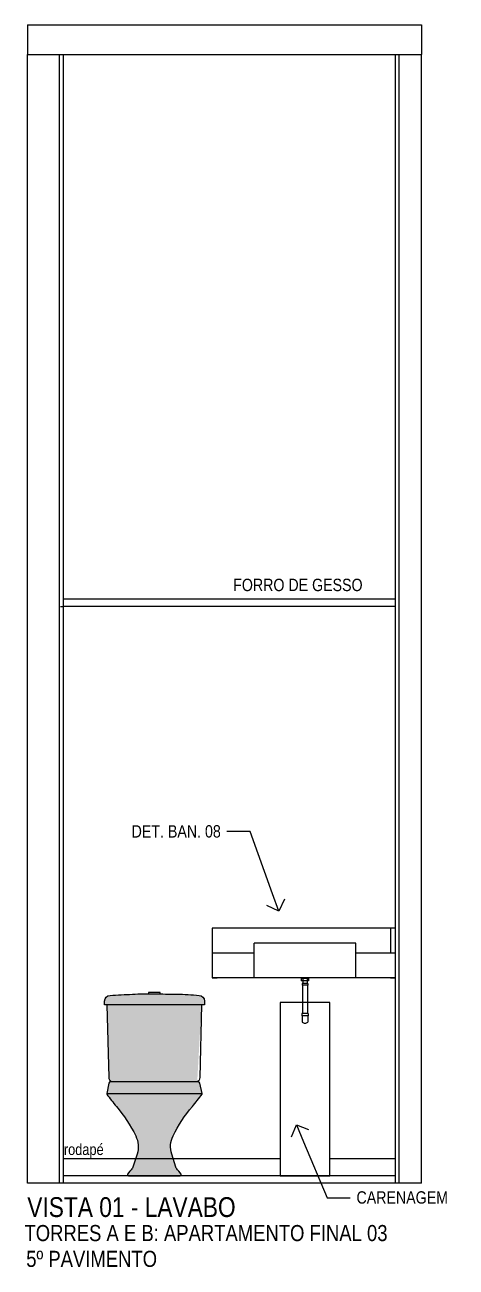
# Model space of a CAD drawing. Header units: metres. Extents: x 3 to 168, y -142 to 28.
# Drawn here: x 61.52 to 63.26, y -86.73 to -81.71 of the extents above; entities that cross this region are included whole.
import ezdxf
from ezdxf import colors
from ezdxf.entities.mleader import LeaderData, LeaderLine
from ezdxf.math import Vec2, Vec3

# ---------------------------------------------------------------- set-up
doc = ezdxf.new("R2010")
doc.units = ezdxf.units.M
doc.linetypes.add('DASHDOT', pattern=[1, 0.5, -0.25, 0, -0.25])
for name, color, linetype in [('ARQ-ALV ACAB', 4, 'Continuous'), ('ARQ-ALV OSSO', 5, 'Continuous'), ('ARQ-AUX1', 1, 'Continuous'), ('ARQ-AUX2', 2, 'Continuous'), ('ARQ-CERÂMICA', 7, 'Continuous'), ('ARQ-SIM', 1, 'Continuous'), ('ARQ-TXT', 2, 'Continuous')]:
    doc.layers.add(name, color=color, linetype=linetype)
doc.styles.add('Adesa', font='ARIALN.TTF')

# ---------------------------------------------------------------- blocks, each defined once
blk = doc.blocks.new('_Open90')
at = {"color": 0, "linetype": 'ByBlock', "lineweight": -2}
for p, q in [((0, 0), (-1, 0)), ((-0.5, 0.5), (0, 0)), ((0, 0), (-0.5, -0.5))]:
    blk.add_line(p, q, dxfattribs=at)
blk = doc.blocks.new('CP929_e')
h = blk.add_hatch(color=255)
h.dxf.hatch_style = 1
edge = h.paths.add_edge_path()
edge.add_line((-0.2008, 0.6911), (0.2008, 0.6911))
edge.add_line((0.2008, 0.6911), (0.2007, 0.706))
edge.add_arc((0.1775, 0.7059), 0.0232, 0.3738, 87.2297)
edge.add_arc((0.8026, 13.6236), 12.9097, 266.83094, 267.22967, ccw=False)
edge.add_arc((0.0251, -0.4194), 1.1548, 86.8309, 91.2023)
edge.add_arc((-0.2136, 10.9563), 10.2234, 270.68894, 271.20233, ccw=False)
edge.add_arc((-0.0771, -0.395), 1.1287, 90.6889, 95.2506)
edge.add_arc((-0.1791, 0.7056), 0.0234, 93.3635, 179.0318)
edge.add_line((-0.2025, 0.706), (-0.2026, 0.6928))
edge.add_line((-0.2026, 0.6928), (-0.2026, 0.6911))
edge.add_line((-0.2026, 0.6911), (-0.2008, 0.6911))
h = blk.add_hatch(color=255)
h.dxf.hatch_style = 1
h.paths.add_polyline_path([(0.19, 0.6911), (-0.19, 0.6911), (-0.183, 0.3966, 0.27163), (-0.1728, 0.38), (0.1728, 0.38, 0.27163), (0.183, 0.3966)])
edge = h.paths.add_edge_path()
edge.add_arc((0.1762, 0.3722), 0.0079, 11.5874, 90, ccw=False)
edge.add_line((0.1839, 0.3737), (0.1925, 0.3322))
edge.add_arc((0.19, 0.3317), 0.00247, -35.4858, 11.5874, ccw=False)
edge.add_arc((-0.451, 0.7887), 0.7897, 319.8958, 324.5139, ccw=False)
edge.add_arc((0.6061, -0.1016), 0.5923, 139.8961, 153.6351)
edge.add_arc((0.1638, 0.1176), 0.0987, 153.6351, 197.8396)
edge.add_line((0.0699, 0.0874), (0.0868, 0.0348))
edge.add_arc((0.1103, 0.0423), 0.0247, 197.8405, 235.7698)
edge.add_arc((0.0909, 0.0138), 0.00987, 34.0222, 55.7689, ccw=False)
edge.add_line((0.099, 0.0193), (0.1079, 0.0062))
edge.add_arc((0.1046, 0.0039), 0.00395, -90, 34.0313, ccw=False)
edge.add_line((0.1046, 0), (-0.1046, 0))
edge.add_arc((-0.1046, 0.0039), 0.00395, 145.9687, 270, ccw=False)
edge.add_line((-0.1079, 0.0062), (-0.099, 0.0193))
edge.add_arc((-0.0909, 0.0138), 0.00987, 124.2289, 145.9756, ccw=False)
edge.add_arc((-0.1103, 0.0423), 0.0247, 304.2311, 342.1604)
edge.add_line((-0.0868, 0.0348), (-0.0699, 0.0874))
edge.add_arc((-0.1638, 0.1176), 0.0987, 342.1604, 386.365)
edge.add_arc((-0.6061, -0.1016), 0.5923, 26.365, 40.1039)
edge.add_arc((0.451, 0.7887), 0.7897, 215.4858, 220.1038, ccw=False)
edge.add_arc((-0.19, 0.3317), 0.00247, 168.4116, 215.4849, ccw=False)
edge.add_line((-0.1925, 0.3322), (-0.1839, 0.3737))
edge.add_arc((-0.1762, 0.3722), 0.0079, 90, 168.4126, ccw=False)
edge.add_line((-0.1762, 0.38), (0.1762, 0.38))
edge = h.paths.add_edge_path()
edge.add_line((-0.19, 0.6911), (-0.183, 0.3966))
edge.add_arc((-0.1638, 0.3971), 0.0192, 181.3139, 242.1536)
edge = h.paths.add_edge_path()
edge.add_arc((-0.0018, -1.831), 2.5662, 89.9609, 93.9727)
edge.add_arc((-0.1782, 0.7056), 0.0234, 93.3635, 179.0318)
edge.add_line((-0.2016, 0.706), (-0.2017, 0.6928))
edge.add_arc((-0.1999, 0.6928), 0.00174, 180.2855, 270.6496)
edge.add_line((-0.1999, 0.6911), (-0.1971, 0.6911))
edge.add_line((-0.1971, 0.6911), (0.1971, 0.6911))
edge.add_line((0.1971, 0.6911), (0.1999, 0.6911))
edge.add_arc((0.1999, 0.6928), 0.00174, 269.3504, 359.7145)
edge.add_line((0.2017, 0.6928), (0.2016, 0.706))
edge.add_arc((0.1782, 0.7056), 0.0234, 0.9676, 86.6359)
edge.add_arc((0.0018, -1.8311), 2.5662, 86.0273, 90.0392)
for points in [[(-0.2008, 0.6911), (0.2008, 0.6911), (0.2007, 0.706, 0.398231), (0.1787, 0.729, -0.00174), (0.0889, 0.7337, 0.019076), (0.0009, 0.7352, -0.00224), (-0.0907, 0.7337, 0.019907), (-0.1804, 0.729, 0.39224), (-0.2025, 0.706), (-0.2026, 0.6928), (-0.2026, 0.6911)], [(0.1762, 0.38, -0.356146), (0.1839, 0.3737), (0.1925, 0.3322, -0.208334), (0.1921, 0.3302, -0.020153), (0.1531, 0.2799, 0.060019), (0.0754, 0.1614, 0.195307), (0.0699, 0.0874), (0.0868, 0.0348, 0.167025), (0.0964, 0.0219, -0.095174), (0.099, 0.0193), (0.1079, 0.0062, -0.601047), (0.1046, 0), (-0.1046, 0, -0.601047), (-0.1079, 0.0062), (-0.099, 0.0193, -0.095174), (-0.0964, 0.0219, 0.167025), (-0.0868, 0.0348), (-0.0699, 0.0874, 0.195307), (-0.0754, 0.1614, 0.060019), (-0.1531, 0.2799, -0.020153), (-0.1921, 0.3302, -0.208334), (-0.1925, 0.3322), (-0.1839, 0.3737, -0.356146), (-0.1762, 0.38)]]:
    blk.add_lwpolyline(points, format="xyb", close=True)
at = {"ltscale": 0.016708}
blk.add_lwpolyline([(-0.0237, 0.7353), (-0.0237, 0.7386, -0.407176), (-0.0218, 0.7406, -0.006022), (0, 0.7409, -0.006022), (0.0218, 0.7406, -0.407176), (0.0237, 0.7386), (0.0237, 0.7352)], format="xyb", dxfattribs=at)
for points in [[(-0.19, 0.6911), (-0.183, 0.3966, 0.27188), (-0.1728, 0.38)], [(0.1728, 0.38, 0.27188), (0.183, 0.3966), (0.19, 0.6911)]]:
    blk.add_lwpolyline(points, format="xyb")
for points in [[(-0.19, 0.6911), (0.19, 0.6911)], [(-0.19, 0.3317), (0.19, 0.3317)]]:
    blk.add_lwpolyline(points)
at = {"linetype": 'DASHDOT', "ltscale": 6.24726e-05}
blk.add_lwpolyline([(0.0866, 0.1829), (0.0866, 0.1829)], dxfattribs=at)
blk = doc.blocks.new('AREAS MOLHADAS')
at = {"layer": 'ARQ-ALV ACAB'}
for p, q in [((61.6772, -86.3923), (61.6772, -81.8323)), ((63.0172, -86.3923), (63.0172, -81.8323)), ((63.0172, -86.3623), (61.6772, -86.3623))]:
    blk.add_line(p, q, dxfattribs=at)
at = {"layer": 'ARQ-ALV OSSO'}
for p, q in [((61.5322, -86.3923), (61.5322, -81.8323)), ((61.6622, -86.3923), (61.6622, -81.8323)), ((63.0322, -86.3923), (63.0322, -81.8323)), ((63.1222, -86.3923), (63.1222, -81.8323)), ((63.1222, -86.3923), (61.5322, -86.3923))]:
    blk.add_line(p, q, dxfattribs=at)
at = {"layer": 'ARQ-AUX1'}
for p, q in [((63.0172, -84.0323), (61.6772, -84.0323)), ((63.0172, -84.0623), (61.6772, -84.0623))]:
    blk.add_line(p, q, dxfattribs=at)
blk.add_lwpolyline([(61.6652, -84.0623), (61.6772, -84.0623)], dxfattribs=at)
at = {"layer": 'ARQ-AUX1', "elevation": 0}
blk.add_lwpolyline([(62.7523, -85.6623), (62.5523, -85.6623), (62.5523, -86.3623), (62.7523, -86.3623)], close=True, dxfattribs=at)
at = {"layer": 'ARQ-AUX2'}
for p, q in [((61.5322, -81.7123), (63.1222, -81.7123)), ((61.5322, -81.8323), (63.1222, -81.8323)), ((63.0092, -85.3623), (62.2954, -85.3623)), ((62.8573, -85.4223), (62.4473, -85.4223)), ((62.4473, -85.5623), (62.4473, -85.4223)), ((62.8573, -85.5623), (62.8573, -85.4223)), ((62.4473, -85.4623, 0), (62.2772, -85.4623)), ((63.0172, -85.4623), (62.8573, -85.4623, 0)), ((63.0172, -85.5623), (62.2772, -85.5623)), ((62.6668, -85.5654), (62.6367, -85.5654)), ((62.6367, -85.5654), (62.6367, -85.5749)), ((62.6381, -85.5623), (62.6381, -85.5654)), ((62.643, -85.5654), (62.643, -85.5749)), ((62.6605, -85.5654), (62.6605, -85.5749)), ((62.6655, -85.5623), (62.6655, -85.5654)), ((62.6668, -85.5654), (62.6668, -85.5749)), ((62.6668, -85.5749), (62.6367, -85.5749)), ((62.6404, -85.5851), (62.6404, -85.5914)), ((62.664, -85.5851), (62.6404, -85.5851)), ((62.664, -85.5914), (62.6404, -85.5914)), ((62.6422, -85.5914), (62.6422, -85.7066)), ((62.643, -85.5749), (62.643, -85.5855)), ((62.6605, -85.5749), (62.6605, -85.5851)), ((62.6622, -85.5914), (62.6622, -85.7066)), ((62.664, -85.5851), (62.664, -85.5914)), ((62.6397, -85.7066), (62.6397, -85.7161)), ((62.6649, -85.7066), (62.6397, -85.7066)), ((62.6649, -85.7161), (62.6397, -85.7161)), ((62.6406, -85.7161), (62.6406, -85.7409)), ((62.6636, -85.7161), (62.6636, -85.7409)), ((62.6649, -85.7066), (62.6649, -85.7161))]:
    blk.add_line(p, q, dxfattribs=at)
for points in [[(61.5322, -81.7123), (61.5322, -81.8323)], [(63.1222, -81.7123), (63.1222, -81.8323)], [(62.2972, -85.3623), (62.2772, -85.3623), (62.2772, -85.5623), (62.2972, -85.5623)], [(62.9972, -85.5623), (63.0172, -85.5623), (63.0172, -85.3623), (62.9972, -85.3623), (62.9972, -85.4623)]]:
    blk.add_lwpolyline(points, dxfattribs=at)
blk.add_arc((62.6521, -85.7293), 0.0163, 225, 315, dxfattribs=at)
at = {"layer": 'ARQ-CERÂMICA'}
for p, q in [((61.6772, -86.2923), (62.5523, -86.2923)), ((62.7523, -86.2923), (63.0172, -86.2923))]:
    blk.add_line(p, q, dxfattribs=at)
at = {"layer": 'ARQ-AUX2', "xscale": -1}
blk.add_blockref('CP929_e', (62.0445, -86.3622), dxfattribs=at)
at = {"layer": 'ARQ-TXT', "style": 'Adesa'}
for s, height, p in [('FORRO DE GESSO', 0.05, (62.3624, -84, 108.9697)), ('rodapé', 0.045, (61.6794, -86.2782, 108.9697)), ('TORRES A E B: APARTAMENTO FINAL 03', 0.065, (61.5204, -86.626, 217.9394)), ('5º PAVIMENTO', 0.065, (61.5275, -86.7303, 326.909))]:
    blk.add_text(s, height=height, dxfattribs=at).set_placement(p)
at = {"layer": 'ARQ-TXT', "ltscale": 0.5, "style": 'Adesa'}
blk.add_text('VISTA 01 - LAVABO', height=0.08, dxfattribs=at).set_placement((61.5318, -86.5286))
at = {"layer": 'ARQ-SIM'}
ml = blk.add_multileader_mtext('Standard', dxfattribs=at)
ml.set_content('DET. BAN. 08', color=2, style='Adesa')
ml.set_leader_properties(color=256)
ml.set_arrow_properties(name='OPEN90')
ml.build(insert=Vec2(0, 0))
ml.multileader.update_dxf_attribs({"text_left_attachment_type": 2, "text_right_attachment_type": 2, "dogleg_length": 0.2, "arrow_head_size": 0.075})
ctx = ml.context
ctx.base_point, ctx.char_height, ctx.arrow_head_size, ctx.landing_gap_size, ctx.plane_origin = Vec3(61.9345, -84.9711), 0.05, 0.075, 0.025, Vec3(62.1374, -84.2395)
ctx.left_attachment, ctx.right_attachment, ctx.text_align_type = 2, 2, 2
notes = []
notes.append((ctx, [(1, (1, 1, 0), (62.4303, -84.9711), (-1, 0), 0.093, [(0, [(62.5461, -85.293)], 0, [])])]))
ctx.mtext.insert, ctx.mtext.alignment, ctx.mtext.flow_direction = Vec3(62.3123, -84.9456), 3, 5
ml = blk.add_multileader_mtext('Standard', dxfattribs=at)
ml.set_content('CARENAGEM', color=2, style='Adesa')
ml.set_leader_properties(color=256)
ml.set_arrow_properties(name='OPEN90')
ml.build(insert=Vec2(0, 0))
ml.multileader.update_dxf_attribs({"text_left_attachment_type": 2, "text_right_attachment_type": 2, "dogleg_length": 0.2, "arrow_head_size": 0.075})
ctx = ml.context
ctx.base_point, ctx.char_height, ctx.arrow_head_size, ctx.landing_gap_size, ctx.plane_origin = Vec3(62.8348, -86.4506), 0.05, 0.075, 0.025, Vec3(62.3456, -85.7189)
ctx.left_attachment, ctx.right_attachment = 2, 2
notes.append((ctx, [(0, (1, 1, 0), (62.7419, -86.4506), (1, 0), 0.093, [(0, [(62.6175, -86.1558)], 0, [])])]))
ctx.mtext.insert, ctx.mtext.flow_direction = Vec3(62.8598, -86.4247), 5
for ctx, leaders in notes:
    for number, flags, end, landing, length, lines in leaders:
        leader = LeaderData()
        leader.index, (leader.has_last_leader_line, leader.has_dogleg_vector, leader.attachment_direction) = number, flags
        leader.last_leader_point, leader.dogleg_vector, leader.dogleg_length = Vec3(end), Vec3(landing), length
        for number, points, colour, breaks in lines:
            line = LeaderLine()
            line.index, line.vertices, line.color, line.breaks = number, Vec3.list(points), colors.encode_raw_color(colour), breaks
            leader.lines.append(line)
        ctx.leaders.append(leader)

msp = doc.modelspace()

# ---------------------------------------------------------------- block references
msp.add_blockref('AREAS MOLHADAS', (0, 0))

doc.saveas('drawing.dxf')
